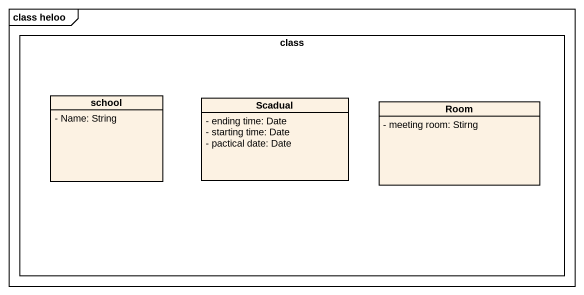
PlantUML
@startuml
mainframe class heloo
hide circle
hide empty members
skinparam classAttributeIconSize 0
rectangle "class" as class_ {
  class school {
    - Name: String
  }
  class Scadual {
    - ending time: Date
    - starting time: Date
    - pactical date: Date
  }
  class Room {
    - meeting room: Stirng
  }
}
@enduml
